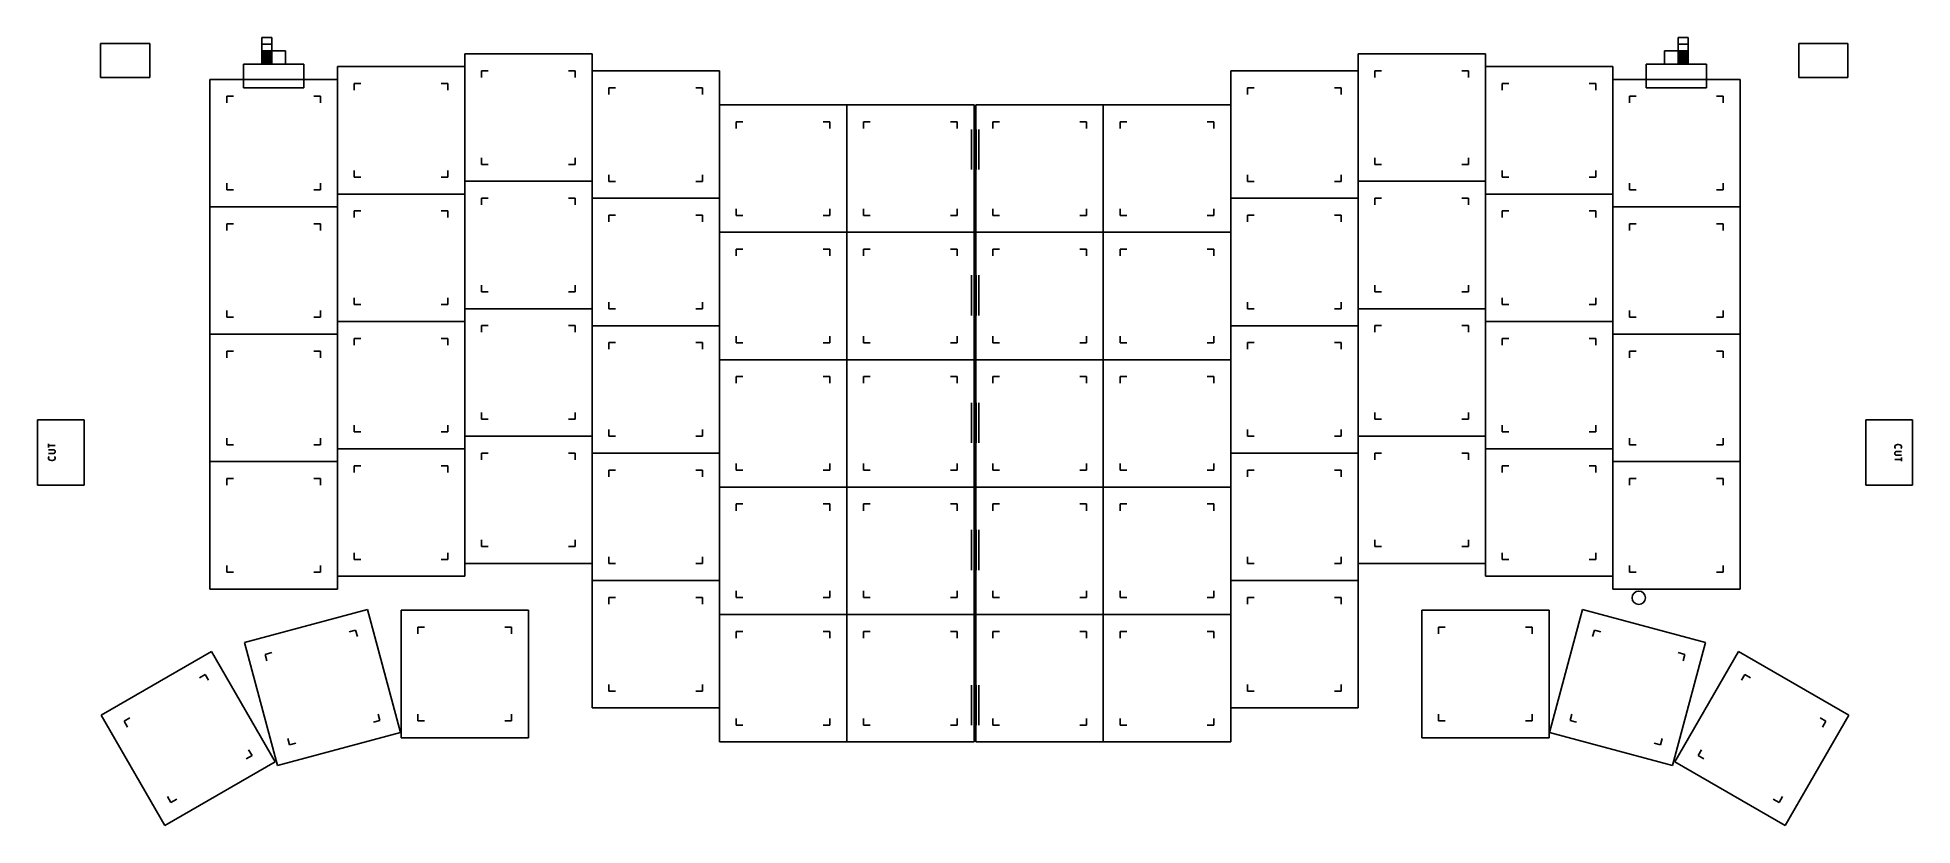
# Model space of a CAD drawing. Extents: x 68 to 349, y -169 to -52.
import ezdxf

# ---------------------------------------------------------------- set-up
doc = ezdxf.new("R2010")
doc.units = 0
doc.layers.add('BLACK', color=7, linetype='CONTINUOUS')

msp = doc.modelspace()

# ---------------------------------------------------------------- linework, layer by layer
at = {"layer": 'BLACK', "linetype": 'CONTINUOUS'}
for p, q in [((77.7414, -57.5597), (77.7414, -52.4797)), ((77.7414, -52.4797), (85.1074, -52.4797)), ((85.1074, -52.4797), (85.1074, -57.5597)), ((101.907, -52.6), (101.907, -51.6)), ((101.907, -51.6), (103.407, -51.6)), ((101.907, -53.6), (101.907, -52.6)), ((101.907, -52.6), (103.407, -52.6)), ((103.407, -52.6), (103.407, -51.6)), ((103.407, -53.6), (103.407, -52.6)), ((313.746, -52.6), (313.746, -51.6)), ((315.246, -51.6), (313.746, -51.6)), ((315.246, -52.6), (313.746, -52.6)), ((313.746, -53.6), (313.746, -52.6)), ((315.246, -52.6), (315.246, -51.6)), ((315.246, -53.6), (315.246, -52.6)), ((331.793, -52.4797), (339.159, -52.4797)), ((331.793, -57.5597), (331.793, -52.4797)), ((339.159, -52.4797), (339.159, -57.5597)), ((108.157, -55.6), (99.1574, -55.6)), ((99.1574, -55.6), (99.1574, -59.1)), ((105.407, -53.6), (101.907, -53.6)), ((101.907, -53.6), (101.907, -55.6)), ((101.907, -55.6), (105.407, -55.6)), ((102.007, -53.6), (102.007, -55.6)), ((102.107, -53.6), (102.107, -55.6)), ((102.207, -53.6), (102.207, -55.6)), ((102.307, -53.6), (102.307, -55.6)), ((102.407, -53.6), (102.407, -55.6)), ((102.507, -53.6), (102.507, -55.6)), ((102.607, -53.6), (102.607, -55.6)), ((102.707, -53.6), (102.707, -55.6)), ((102.807, -53.6), (102.807, -55.6)), ((102.907, -53.6), (102.907, -55.6)), ((103.007, -53.6), (103.007, -55.6)), ((103.107, -53.6), (103.107, -55.6)), ((103.207, -53.6), (103.207, -55.6)), ((103.307, -53.6), (103.307, -55.6)), ((103.407, -53.6), (103.407, -55.6)), ((105.407, -53.6), (105.407, -55.6)), ((108.157, -55.6), (108.157, -59.1)), ((113.182, -55.9562), (132.232, -55.9562)), ((113.182, -75.0062), (113.182, -55.9562)), ((132.232, -54.0512), (151.282, -54.0512)), ((132.232, -73.1012), (132.232, -54.0512)), ((132.232, -55.9562), (132.232, -75.0062)), ((151.282, -54.0512), (151.282, -73.1012)), ((265.872, -54.0512), (284.922, -54.0512)), ((265.872, -73.1012), (265.872, -54.0512)), ((284.922, -54.0512), (284.922, -73.1012)), ((284.922, -55.9562), (303.972, -55.9562)), ((284.922, -75.0062), (284.922, -55.9562)), ((303.972, -55.9562), (303.972, -75.0062)), ((308.996, -55.6), (317.996, -55.6)), ((308.996, -55.6), (308.996, -59.1)), ((311.746, -53.6), (315.246, -53.6)), ((311.746, -53.6), (311.746, -55.6)), ((315.246, -55.6), (311.746, -55.6)), ((313.746, -53.6), (313.746, -55.6)), ((313.846, -53.6), (313.846, -55.6)), ((313.946, -53.6), (313.946, -55.6)), ((314.046, -53.6), (314.046, -55.6)), ((314.146, -53.6), (314.146, -55.6)), ((314.246, -53.6), (314.246, -55.6)), ((314.346, -53.6), (314.346, -55.6)), ((314.446, -53.6), (314.446, -55.6)), ((314.546, -53.6), (314.546, -55.6)), ((314.646, -53.6), (314.646, -55.6)), ((314.746, -53.6), (314.746, -55.6)), ((314.846, -53.6), (314.846, -55.6)), ((314.946, -53.6), (314.946, -55.6)), ((315.046, -53.6), (315.046, -55.6)), ((315.146, -53.6), (315.146, -55.6)), ((315.246, -53.6), (315.246, -55.6)), ((317.996, -55.6), (317.996, -59.1)), ((85.1074, -57.5597), (77.7414, -57.5597)), ((94.1324, -57.8612), (113.182, -57.8612)), ((94.1324, -76.9112), (94.1324, -57.8612)), ((113.182, -57.8612), (113.182, -76.9112)), ((115.707, -59.4812), (115.707, -58.4812)), ((115.707, -58.4812), (116.707, -58.4812)), ((129.707, -58.4812), (128.707, -58.4812)), ((129.707, -58.4812), (129.707, -59.4812)), ((134.757, -57.5762), (134.757, -56.5762)), ((134.757, -56.5762), (135.757, -56.5762)), ((148.757, -56.5762), (147.757, -56.5762)), ((148.757, -56.5762), (148.757, -57.5762)), ((151.282, -56.5912), (170.332, -56.5912)), ((151.282, -75.6412), (151.282, -56.5912)), ((170.332, -56.5912), (170.332, -75.6412)), ((246.822, -56.5912), (265.872, -56.5912)), ((246.822, -75.6412), (246.822, -56.5912)), ((265.872, -56.5912), (265.872, -75.6412)), ((268.397, -57.5762), (268.397, -56.5762)), ((268.397, -56.5762), (269.397, -56.5762)), ((282.397, -56.5762), (281.397, -56.5762)), ((282.397, -56.5762), (282.397, -57.5762)), ((287.447, -59.4812), (287.447, -58.4812)), ((287.447, -58.4812), (288.447, -58.4812)), ((301.447, -58.4812), (300.447, -58.4812)), ((301.447, -58.4812), (301.447, -59.4812)), ((303.972, -57.8612), (323.022, -57.8612)), ((303.972, -76.9112), (303.972, -57.8612)), ((323.022, -57.8612), (323.022, -76.9112)), ((339.159, -57.5597), (331.793, -57.5597)), ((96.6574, -61.3862), (96.6574, -60.3862)), ((96.6574, -60.3862), (97.6574, -60.3862)), ((99.1574, -59.1), (108.157, -59.1)), ((110.657, -60.3862), (109.657, -60.3862)), ((110.657, -60.3862), (110.657, -61.3862)), ((153.807, -60.1162), (153.807, -59.1162)), ((153.807, -59.1162), (154.807, -59.1162)), ((167.807, -59.1162), (166.807, -59.1162)), ((167.807, -59.1162), (167.807, -60.1162)), ((170.332, -61.6712), (189.382, -61.6712)), ((170.332, -80.7212), (170.332, -61.6712)), ((189.382, -61.6712), (208.432, -61.6712)), ((189.382, -80.7212), (189.382, -61.6712)), ((189.382, -61.6712), (189.382, -80.7212)), ((208.432, -61.6712), (208.432, -80.7212)), ((208.722, -61.6712), (227.772, -61.6712)), ((208.722, -80.7212), (208.722, -61.6712)), ((227.772, -61.6712), (227.772, -80.7212)), ((227.772, -61.6712), (246.822, -61.6712)), ((227.772, -80.7212), (227.772, -61.6712)), ((246.822, -61.6712), (246.822, -80.7212)), ((249.347, -60.1162), (249.347, -59.1162)), ((249.347, -59.1162), (250.347, -59.1162)), ((263.347, -59.1162), (262.347, -59.1162)), ((263.347, -59.1162), (263.347, -60.1162)), ((306.497, -61.3862), (306.497, -60.3862)), ((306.497, -60.3862), (307.497, -60.3862)), ((317.996, -59.1), (308.996, -59.1)), ((320.497, -60.3862), (319.497, -60.3862)), ((320.497, -60.3862), (320.497, -61.3862)), ((172.857, -65.1962), (172.857, -64.1962)), ((172.857, -64.1962), (173.857, -64.1962)), ((186.857, -64.1962), (185.857, -64.1962)), ((186.857, -64.1962), (186.857, -65.1962)), ((191.907, -65.1962), (191.907, -64.1962)), ((191.907, -64.1962), (192.907, -64.1962)), ((205.907, -64.1962), (204.907, -64.1962)), ((205.907, -64.1962), (205.907, -65.1962)), ((211.247, -65.1962), (211.247, -64.1962)), ((211.247, -64.1962), (212.247, -64.1962)), ((225.247, -64.1962), (224.247, -64.1962)), ((225.247, -64.1962), (225.247, -65.1962)), ((230.297, -65.1962), (230.297, -64.1962)), ((230.297, -64.1962), (231.297, -64.1962)), ((244.297, -64.1962), (243.297, -64.1962)), ((244.297, -64.1962), (244.297, -65.1962)), ((208.027, -71.3514), (208.027, -65.3514)), ((208.427, -71.3514), (208.427, -65.3514)), ((208.727, -71.3514), (208.727, -65.3514)), ((209.127, -71.3514), (209.127, -65.3514)), ((134.757, -69.5762), (134.757, -70.5762)), ((148.757, -70.5762), (148.757, -69.5762)), ((268.397, -69.5762), (268.397, -70.5762)), ((282.397, -70.5762), (282.397, -69.5762)), ((115.707, -71.4812), (115.707, -72.4812)), ((115.707, -72.4812), (116.707, -72.4812)), ((128.707, -72.4812), (129.707, -72.4812)), ((129.707, -72.4812), (129.707, -71.4812)), ((134.757, -70.5762), (135.757, -70.5762)), ((147.757, -70.5762), (148.757, -70.5762)), ((153.807, -72.1162), (153.807, -73.1162)), ((167.807, -73.1162), (167.807, -72.1162)), ((249.347, -72.1162), (249.347, -73.1162)), ((263.347, -73.1162), (263.347, -72.1162)), ((268.397, -70.5762), (269.397, -70.5762)), ((281.397, -70.5762), (282.397, -70.5762)), ((287.447, -71.4812), (287.447, -72.4812)), ((287.447, -72.4812), (288.447, -72.4812)), ((300.447, -72.4812), (301.447, -72.4812)), ((301.447, -72.4812), (301.447, -71.4812)), ((96.6574, -73.3862), (96.6574, -74.3862)), ((96.6574, -74.3862), (97.6574, -74.3862)), ((109.657, -74.3862), (110.657, -74.3862)), ((110.657, -74.3862), (110.657, -73.3862)), ((132.232, -75.0062), (113.182, -75.0062)), ((113.182, -75.0062), (132.232, -75.0062)), ((113.182, -94.0562), (113.182, -75.0062)), ((151.282, -73.1012), (132.232, -73.1012)), ((132.232, -73.1012), (151.282, -73.1012)), ((132.232, -92.1512), (132.232, -73.1012)), ((132.232, -75.0062), (132.232, -94.0562)), ((134.757, -76.6262), (134.757, -75.6262)), ((134.757, -75.6262), (135.757, -75.6262)), ((148.757, -75.6262), (147.757, -75.6262)), ((148.757, -75.6262), (148.757, -76.6262)), ((151.282, -73.1012), (151.282, -92.1512)), ((170.332, -75.6412), (151.282, -75.6412)), ((151.282, -75.6412), (170.332, -75.6412)), ((151.282, -94.6912), (151.282, -75.6412)), ((153.807, -73.1162), (154.807, -73.1162)), ((166.807, -73.1162), (167.807, -73.1162)), ((170.332, -75.6412), (170.332, -94.6912)), ((265.872, -75.6412), (246.822, -75.6412)), ((246.822, -75.6412), (265.872, -75.6412)), ((246.822, -94.6912), (246.822, -75.6412)), ((249.347, -73.1162), (250.347, -73.1162)), ((262.347, -73.1162), (263.347, -73.1162)), ((284.922, -73.1012), (265.872, -73.1012)), ((265.872, -73.1012), (284.922, -73.1012)), ((265.872, -92.1512), (265.872, -73.1012)), ((265.872, -75.6412), (265.872, -94.6912)), ((268.397, -76.6262), (268.397, -75.6262)), ((268.397, -75.6262), (269.397, -75.6262)), ((282.397, -75.6262), (281.397, -75.6262)), ((282.397, -75.6262), (282.397, -76.6262)), ((284.922, -73.1012), (284.922, -92.1512)), ((303.972, -75.0062), (284.922, -75.0062)), ((284.922, -75.0062), (303.972, -75.0062)), ((284.922, -94.0562), (284.922, -75.0062)), ((303.972, -75.0062), (303.972, -94.0562)), ((306.497, -73.3862), (306.497, -74.3862)), ((306.497, -74.3862), (307.497, -74.3862)), ((319.497, -74.3862), (320.497, -74.3862)), ((320.497, -74.3862), (320.497, -73.3862)), ((113.182, -76.9112), (94.1324, -76.9112)), ((94.1324, -76.9112), (113.182, -76.9112)), ((94.1324, -95.9612), (94.1324, -76.9112)), ((113.182, -76.9112), (113.182, -95.9612)), ((115.707, -78.5312), (115.707, -77.5312)), ((115.707, -77.5312), (116.707, -77.5312)), ((129.707, -77.5312), (128.707, -77.5312)), ((129.707, -77.5312), (129.707, -78.5312)), ((153.807, -79.1662), (153.807, -78.1662)), ((153.807, -78.1662), (154.807, -78.1662)), ((167.807, -78.1662), (166.807, -78.1662)), ((167.807, -78.1662), (167.807, -79.1662)), ((172.857, -77.1962), (172.857, -78.1962)), ((172.857, -78.1962), (173.857, -78.1962)), ((185.857, -78.1962), (186.857, -78.1962)), ((186.857, -78.1962), (186.857, -77.1962)), ((191.907, -77.1962), (191.907, -78.1962)), ((191.907, -78.1962), (192.907, -78.1962)), ((204.907, -78.1962), (205.907, -78.1962)), ((205.907, -78.1962), (205.907, -77.1962)), ((211.247, -77.1962), (211.247, -78.1962)), ((211.247, -78.1962), (212.247, -78.1962)), ((224.247, -78.1962), (225.247, -78.1962)), ((225.247, -78.1962), (225.247, -77.1962)), ((230.297, -77.1962), (230.297, -78.1962)), ((230.297, -78.1962), (231.297, -78.1962)), ((243.297, -78.1962), (244.297, -78.1962)), ((244.297, -78.1962), (244.297, -77.1962)), ((249.347, -79.1662), (249.347, -78.1662)), ((249.347, -78.1662), (250.347, -78.1662)), ((263.347, -78.1662), (262.347, -78.1662)), ((263.347, -78.1662), (263.347, -79.1662)), ((287.447, -78.5312), (287.447, -77.5312)), ((287.447, -77.5312), (288.447, -77.5312)), ((301.447, -77.5312), (300.447, -77.5312)), ((301.447, -77.5312), (301.447, -78.5312)), ((303.972, -76.9112), (323.022, -76.9112)), ((303.972, -95.9612), (303.972, -76.9112)), ((323.022, -76.9112), (303.972, -76.9112)), ((323.022, -76.9112), (323.022, -95.9612)), ((96.6574, -80.4362), (96.6574, -79.4362)), ((96.6574, -79.4362), (97.6574, -79.4362)), ((110.657, -79.4362), (109.657, -79.4362)), ((110.657, -79.4362), (110.657, -80.4362)), ((189.382, -80.7212), (170.332, -80.7212)), ((170.332, -80.7212), (189.382, -80.7212)), ((170.332, -99.7712), (170.332, -80.7212)), ((208.432, -80.7212), (189.382, -80.7212)), ((189.382, -80.7212), (208.432, -80.7212)), ((189.382, -99.7712), (189.382, -80.7212)), ((189.382, -80.7212), (189.382, -99.7712)), ((208.432, -80.7212), (208.432, -99.7712)), ((227.772, -80.7212), (208.722, -80.7212)), ((208.722, -80.7212), (227.772, -80.7212)), ((208.722, -99.7712), (208.722, -80.7212)), ((227.772, -80.7212), (227.772, -99.7712)), ((227.772, -80.7212), (246.822, -80.7212)), ((227.772, -99.7712), (227.772, -80.7212)), ((246.822, -80.7212), (227.772, -80.7212)), ((246.822, -80.7212), (246.822, -99.7712)), ((306.497, -80.4362), (306.497, -79.4362)), ((306.497, -79.4362), (307.497, -79.4362)), ((320.497, -79.4362), (319.497, -79.4362)), ((320.497, -79.4362), (320.497, -80.4362)), ((172.857, -84.2462), (172.857, -83.2462)), ((172.857, -83.2462), (173.857, -83.2462)), ((186.857, -83.2462), (185.857, -83.2462)), ((186.857, -83.2462), (186.857, -84.2462)), ((191.907, -84.2462), (191.907, -83.2462)), ((191.907, -83.2462), (192.907, -83.2462)), ((205.907, -83.2462), (204.907, -83.2462)), ((205.907, -83.2462), (205.907, -84.2462)), ((211.247, -84.2462), (211.247, -83.2462)), ((211.247, -83.2462), (212.247, -83.2462)), ((225.247, -83.2462), (224.247, -83.2462)), ((225.247, -83.2462), (225.247, -84.2462)), ((230.297, -84.2462), (230.297, -83.2462)), ((230.297, -83.2462), (231.297, -83.2462)), ((244.297, -83.2462), (243.297, -83.2462)), ((244.297, -83.2462), (244.297, -84.2462)), ((134.757, -88.6262), (134.757, -89.6262)), ((134.757, -89.6262), (135.757, -89.6262)), ((147.757, -89.6262), (148.757, -89.6262)), ((148.757, -89.6262), (148.757, -88.6262)), ((208.027, -93.1446), (208.027, -87.1446)), ((208.427, -93.1446), (208.427, -87.1446)), ((208.727, -93.1446), (208.727, -87.1446)), ((209.127, -93.1446), (209.127, -87.1446)), ((268.397, -88.6262), (268.397, -89.6262)), ((268.397, -89.6262), (269.397, -89.6262)), ((281.397, -89.6262), (282.397, -89.6262)), ((282.397, -89.6262), (282.397, -88.6262)), ((96.6574, -92.4362), (96.6574, -93.4362)), ((110.657, -93.4362), (110.657, -92.4362)), ((115.707, -90.5312), (115.707, -91.5312)), ((115.707, -91.5312), (116.707, -91.5312)), ((128.707, -91.5312), (129.707, -91.5312)), ((129.707, -91.5312), (129.707, -90.5312)), ((151.282, -92.1512), (132.232, -92.1512)), ((132.232, -92.1512), (151.282, -92.1512)), ((132.232, -111.201), (132.232, -92.1512)), ((151.282, -92.1512), (151.282, -111.201)), ((153.807, -91.1662), (153.807, -92.1662)), ((153.807, -92.1662), (154.807, -92.1662)), ((166.807, -92.1662), (167.807, -92.1662)), ((167.807, -92.1662), (167.807, -91.1662)), ((249.347, -91.1662), (249.347, -92.1662)), ((249.347, -92.1662), (250.347, -92.1662)), ((262.347, -92.1662), (263.347, -92.1662)), ((263.347, -92.1662), (263.347, -91.1662)), ((284.922, -92.1512), (265.872, -92.1512)), ((265.872, -92.1512), (284.922, -92.1512)), ((265.872, -111.201), (265.872, -92.1512)), ((284.922, -92.1512), (284.922, -111.201)), ((287.447, -90.5312), (287.447, -91.5312)), ((287.447, -91.5312), (288.447, -91.5312)), ((300.447, -91.5312), (301.447, -91.5312)), ((301.447, -91.5312), (301.447, -90.5312)), ((306.497, -92.4362), (306.497, -93.4362)), ((320.497, -93.4362), (320.497, -92.4362)), ((96.6574, -93.4362), (97.6574, -93.4362)), ((109.657, -93.4362), (110.657, -93.4362)), ((132.232, -94.0562), (113.182, -94.0562)), ((113.182, -94.0562), (132.232, -94.0562)), ((113.182, -113.106), (113.182, -94.0562)), ((132.232, -94.0562), (132.232, -113.106)), ((134.757, -95.6762), (134.757, -94.6762)), ((134.757, -94.6762), (135.757, -94.6762)), ((148.757, -94.6762), (147.757, -94.6762)), ((148.757, -94.6762), (148.757, -95.6762)), ((151.282, -94.6912), (170.332, -94.6912)), ((151.282, -113.741), (151.282, -94.6912)), ((170.332, -94.6912), (151.282, -94.6912)), ((170.332, -94.6912), (170.332, -113.741)), ((265.872, -94.6912), (246.822, -94.6912)), ((246.822, -94.6912), (265.872, -94.6912)), ((246.822, -113.741), (246.822, -94.6912)), ((265.872, -94.6912), (265.872, -113.741)), ((268.397, -95.6762), (268.397, -94.6762)), ((268.397, -94.6762), (269.397, -94.6762)), ((282.397, -94.6762), (281.397, -94.6762)), ((282.397, -94.6762), (282.397, -95.6762)), ((303.972, -94.0562), (284.922, -94.0562)), ((284.922, -94.0562), (303.972, -94.0562)), ((284.922, -113.106), (284.922, -94.0562)), ((303.972, -94.0562), (303.972, -113.106)), ((306.497, -93.4362), (307.497, -93.4362)), ((319.497, -93.4362), (320.497, -93.4362)), ((113.182, -95.9612), (94.1324, -95.9612)), ((94.1324, -95.9612), (113.182, -95.9612)), ((94.1324, -115.011), (94.1324, -95.9612)), ((113.182, -95.9612), (113.182, -115.011)), ((115.707, -97.5812), (115.707, -96.5812)), ((115.707, -96.5812), (116.707, -96.5812)), ((129.707, -96.5812), (128.707, -96.5812)), ((129.707, -96.5812), (129.707, -97.5812)), ((153.807, -98.2162), (153.807, -97.2162)), ((153.807, -97.2162), (154.807, -97.2162)), ((167.807, -97.2162), (166.807, -97.2162)), ((167.807, -97.2162), (167.807, -98.2162)), ((172.857, -96.2462), (172.857, -97.2462)), ((172.857, -97.2462), (173.857, -97.2462)), ((185.857, -97.2462), (186.857, -97.2462)), ((186.857, -97.2462), (186.857, -96.2462)), ((191.907, -96.2462), (191.907, -97.2462)), ((191.907, -97.2462), (192.907, -97.2462)), ((204.907, -97.2462), (205.907, -97.2462)), ((205.907, -97.2462), (205.907, -96.2462)), ((211.247, -96.2462), (211.247, -97.2462)), ((211.247, -97.2462), (212.247, -97.2462)), ((224.247, -97.2462), (225.247, -97.2462)), ((225.247, -97.2462), (225.247, -96.2462)), ((230.297, -96.2462), (230.297, -97.2462)), ((230.297, -97.2462), (231.297, -97.2462)), ((243.297, -97.2462), (244.297, -97.2462)), ((244.297, -97.2462), (244.297, -96.2462)), ((249.347, -98.2162), (249.347, -97.2162)), ((249.347, -97.2162), (250.347, -97.2162)), ((263.347, -97.2162), (262.347, -97.2162)), ((263.347, -97.2162), (263.347, -98.2162)), ((287.447, -97.5812), (287.447, -96.5812)), ((287.447, -96.5812), (288.447, -96.5812)), ((301.447, -96.5812), (300.447, -96.5812)), ((301.447, -96.5812), (301.447, -97.5812)), ((323.022, -95.9612), (303.972, -95.9612)), ((303.972, -95.9612), (323.022, -95.9612)), ((303.972, -115.011), (303.972, -95.9612)), ((323.022, -95.9612), (323.022, -115.011)), ((96.6574, -99.4862), (96.6574, -98.4862)), ((96.6574, -98.4862), (97.6574, -98.4862)), ((110.657, -98.4862), (109.657, -98.4862)), ((110.657, -98.4862), (110.657, -99.4862)), ((189.382, -99.7712), (170.332, -99.7712)), ((170.332, -99.7712), (189.382, -99.7712)), ((170.332, -118.821), (170.332, -99.7712)), ((208.432, -99.7712), (189.382, -99.7712)), ((189.382, -99.7712), (208.432, -99.7712)), ((189.382, -118.821), (189.382, -99.7712)), ((189.382, -99.7712), (189.382, -118.821)), ((208.432, -99.7712), (208.432, -118.821)), ((227.772, -99.7712), (208.722, -99.7712)), ((208.722, -99.7712), (227.772, -99.7712)), ((208.722, -118.821), (208.722, -99.7712)), ((227.772, -99.7712), (227.772, -118.821)), ((246.822, -99.7712), (227.772, -99.7712)), ((227.772, -99.7712), (246.822, -99.7712)), ((227.772, -118.821), (227.772, -99.7712)), ((246.822, -99.7712), (246.822, -118.821)), ((306.497, -99.4862), (306.497, -98.4862)), ((306.497, -98.4862), (307.497, -98.4862)), ((320.497, -98.4862), (319.497, -98.4862)), ((320.497, -98.4862), (320.497, -99.4862)), ((172.857, -103.296), (172.857, -102.296)), ((172.857, -102.296), (173.857, -102.296)), ((186.857, -102.296), (185.857, -102.296)), ((186.857, -102.296), (186.857, -103.296)), ((191.907, -103.296), (191.907, -102.296)), ((191.907, -102.296), (192.907, -102.296)), ((205.907, -102.296), (204.907, -102.296)), ((205.907, -102.296), (205.907, -103.296)), ((211.247, -103.296), (211.247, -102.296)), ((211.247, -102.296), (212.247, -102.296)), ((225.247, -102.296), (224.247, -102.296)), ((225.247, -102.296), (225.247, -103.296)), ((230.297, -103.296), (230.297, -102.296)), ((230.297, -102.296), (231.297, -102.296)), ((244.297, -102.296), (243.297, -102.296)), ((244.297, -102.296), (244.297, -103.296)), ((208.027, -112.22), (208.027, -106.22)), ((208.427, -112.22), (208.427, -106.22)), ((208.727, -112.22), (208.727, -106.22)), ((209.127, -112.22), (209.127, -106.22)), ((68.3276, -108.748), (68.3276, -118.548)), ((68.3276, -108.748), (75.3276, -108.748)), ((75.3276, -108.748), (75.3276, -118.548)), ((134.757, -107.676), (134.757, -108.676)), ((134.757, -108.676), (135.757, -108.676)), ((147.757, -108.676), (148.757, -108.676)), ((148.757, -108.676), (148.757, -107.676)), ((268.397, -107.676), (268.397, -108.676)), ((268.397, -108.676), (269.397, -108.676)), ((281.397, -108.676), (282.397, -108.676)), ((282.397, -108.676), (282.397, -107.676)), ((341.822, -118.548), (341.822, -108.748)), ((348.822, -108.748), (341.822, -108.748)), ((348.822, -118.548), (348.822, -108.748)), ((96.6574, -111.486), (96.6574, -112.486)), ((110.657, -112.486), (110.657, -111.486)), ((115.707, -109.581), (115.707, -110.581)), ((115.707, -110.581), (116.707, -110.581)), ((128.707, -110.581), (129.707, -110.581)), ((129.707, -110.581), (129.707, -109.581)), ((132.232, -111.201), (151.282, -111.201)), ((132.232, -130.251), (132.232, -111.201)), ((151.282, -111.201), (132.232, -111.201)), ((151.282, -111.201), (151.282, -130.251)), ((153.807, -110.216), (153.807, -111.216)), ((153.807, -111.216), (154.807, -111.216)), ((166.807, -111.216), (167.807, -111.216)), ((167.807, -111.216), (167.807, -110.216)), ((249.347, -110.216), (249.347, -111.216)), ((249.347, -111.216), (250.347, -111.216)), ((262.347, -111.216), (263.347, -111.216)), ((263.347, -111.216), (263.347, -110.216)), ((265.872, -111.201), (284.922, -111.201)), ((265.872, -130.251), (265.872, -111.201)), ((284.922, -111.201), (265.872, -111.201)), ((284.922, -111.201), (284.922, -130.251)), ((287.447, -109.581), (287.447, -110.581)), ((287.447, -110.581), (288.447, -110.581)), ((300.447, -110.581), (301.447, -110.581)), ((301.447, -110.581), (301.447, -109.581)), ((306.497, -111.486), (306.497, -112.486)), ((320.497, -112.486), (320.497, -111.486)), ((69.98, -112.91), (69.98, -112.339)), ((70.98, -112.625), (69.98, -112.625)), ((70.7895, -113.244), (69.98, -113.244)), ((69.98, -113.815), (70.7895, -113.815)), ((69.98, -114.434), (70.0276, -114.291)), ((69.98, -114.529), (69.98, -114.434)), ((70.0276, -114.672), (69.98, -114.529)), ((70.0276, -114.291), (70.0752, -114.244)), ((70.1228, -114.767), (70.0276, -114.672)), ((70.2181, -114.815), (70.1228, -114.767)), ((70.4086, -114.863), (70.2181, -114.815)), ((70.5514, -114.863), (70.4086, -114.863)), ((70.7419, -114.815), (70.5514, -114.863)), ((70.8371, -114.767), (70.7419, -114.815)), ((70.8847, -113.291), (70.7895, -113.244)), ((70.7895, -113.815), (70.8847, -113.767)), ((70.9324, -114.672), (70.8371, -114.767)), ((70.9324, -113.339), (70.8847, -113.291)), ((70.8847, -113.767), (70.9324, -113.72)), ((70.8847, -114.244), (70.9324, -114.291)), ((70.98, -113.434), (70.9324, -113.339)), ((70.9324, -113.72), (70.98, -113.625)), ((70.9324, -114.291), (70.98, -114.434)), ((70.98, -114.529), (70.9324, -114.672)), ((70.98, -113.625), (70.98, -113.434)), ((70.98, -114.434), (70.98, -114.529)), ((96.6574, -112.486), (97.6574, -112.486)), ((109.657, -112.486), (110.657, -112.486)), ((132.232, -113.106), (113.182, -113.106)), ((113.182, -113.106), (132.232, -113.106)), ((113.182, -132.156), (113.182, -113.106)), ((132.232, -113.106), (132.232, -132.156)), ((134.757, -114.726), (134.757, -113.726)), ((134.757, -113.726), (135.757, -113.726)), ((148.757, -113.726), (147.757, -113.726)), ((148.757, -113.726), (148.757, -114.726)), ((170.332, -113.741), (151.282, -113.741)), ((151.282, -113.741), (170.332, -113.741)), ((151.282, -132.791), (151.282, -113.741)), ((170.332, -113.741), (170.332, -132.791)), ((246.822, -113.741), (265.872, -113.741)), ((246.822, -132.791), (246.822, -113.741)), ((265.872, -113.741), (246.822, -113.741)), ((265.872, -113.741), (265.872, -132.791)), ((268.397, -114.726), (268.397, -113.726)), ((268.397, -113.726), (269.397, -113.726)), ((282.397, -113.726), (281.397, -113.726)), ((282.397, -113.726), (282.397, -114.726)), ((303.972, -113.106), (284.922, -113.106)), ((284.922, -113.106), (303.972, -113.106)), ((284.922, -132.156), (284.922, -113.106)), ((303.972, -113.106), (303.972, -132.156)), ((306.497, -112.486), (307.497, -112.486)), ((319.497, -112.486), (320.497, -112.486)), ((346.169, -112.767), (346.217, -112.625)), ((346.169, -112.863), (346.169, -112.767)), ((346.217, -113.006), (346.169, -112.863)), ((346.217, -113.577), (346.169, -113.672)), ((346.169, -113.672), (346.169, -113.863)), ((346.169, -113.863), (346.217, -113.958)), ((346.169, -114.672), (347.169, -114.672)), ((346.217, -112.625), (346.312, -112.529)), ((346.264, -113.053), (346.217, -113.006)), ((346.264, -113.529), (346.217, -113.577)), ((346.217, -113.958), (346.264, -114.006)), ((346.36, -113.482), (346.264, -113.529)), ((346.264, -114.006), (346.36, -114.053)), ((346.312, -112.529), (346.407, -112.482)), ((347.169, -113.482), (346.36, -113.482)), ((346.36, -114.053), (347.169, -114.053)), ((346.407, -112.482), (346.598, -112.434)), ((346.598, -112.434), (346.741, -112.434)), ((346.741, -112.434), (346.931, -112.482)), ((346.931, -112.482), (347.026, -112.529)), ((347.026, -112.529), (347.122, -112.625)), ((347.122, -113.006), (347.074, -113.053)), ((347.122, -112.625), (347.169, -112.767)), ((347.169, -112.863), (347.122, -113.006)), ((347.169, -112.767), (347.169, -112.863)), ((347.169, -114.387), (347.169, -114.958)), ((113.182, -115.011), (94.1324, -115.011)), ((94.1324, -115.011), (113.182, -115.011)), ((94.1324, -134.061), (94.1324, -115.011)), ((96.6574, -118.536), (96.6574, -117.536)), ((96.6574, -117.536), (97.6574, -117.536)), ((110.657, -117.536), (109.657, -117.536)), ((110.657, -117.536), (110.657, -118.536)), ((113.182, -115.011), (113.182, -134.061)), ((115.707, -116.631), (115.707, -115.631)), ((115.707, -115.631), (116.707, -115.631)), ((129.707, -115.631), (128.707, -115.631)), ((129.707, -115.631), (129.707, -116.631)), ((153.807, -117.266), (153.807, -116.266)), ((153.807, -116.266), (154.807, -116.266)), ((167.807, -116.266), (166.807, -116.266)), ((167.807, -116.266), (167.807, -117.266)), ((172.857, -115.296), (172.857, -116.296)), ((172.857, -116.296), (173.857, -116.296)), ((185.857, -116.296), (186.857, -116.296)), ((186.857, -116.296), (186.857, -115.296)), ((191.907, -115.296), (191.907, -116.296)), ((191.907, -116.296), (192.907, -116.296)), ((204.907, -116.296), (205.907, -116.296)), ((205.907, -116.296), (205.907, -115.296)), ((211.247, -115.296), (211.247, -116.296)), ((211.247, -116.296), (212.247, -116.296)), ((224.247, -116.296), (225.247, -116.296)), ((225.247, -116.296), (225.247, -115.296)), ((230.297, -115.296), (230.297, -116.296)), ((230.297, -116.296), (231.297, -116.296)), ((243.297, -116.296), (244.297, -116.296)), ((244.297, -116.296), (244.297, -115.296)), ((249.347, -117.266), (249.347, -116.266)), ((249.347, -116.266), (250.347, -116.266)), ((263.347, -116.266), (262.347, -116.266)), ((263.347, -116.266), (263.347, -117.266)), ((287.447, -116.631), (287.447, -115.631)), ((287.447, -115.631), (288.447, -115.631)), ((301.447, -115.631), (300.447, -115.631)), ((301.447, -115.631), (301.447, -116.631)), ((303.972, -115.011), (323.022, -115.011)), ((303.972, -134.061), (303.972, -115.011)), ((323.022, -115.011), (303.972, -115.011)), ((306.497, -118.536), (306.497, -117.536)), ((306.497, -117.536), (307.497, -117.536)), ((320.497, -117.536), (319.497, -117.536)), ((320.497, -117.536), (320.497, -118.536)), ((323.022, -115.011), (323.022, -134.061)), ((68.3276, -118.548), (75.3276, -118.548)), ((189.382, -118.821), (170.332, -118.821)), ((170.332, -118.821), (189.382, -118.821)), ((170.332, -137.871), (170.332, -118.821)), ((208.432, -118.821), (189.382, -118.821)), ((189.382, -118.821), (208.432, -118.821)), ((189.382, -137.871), (189.382, -118.821)), ((189.382, -118.821), (189.382, -137.871)), ((208.432, -118.821), (208.432, -137.871)), ((227.772, -118.821), (208.722, -118.821)), ((208.722, -118.821), (227.772, -118.821)), ((208.722, -137.871), (208.722, -118.821)), ((227.772, -118.821), (227.772, -137.871)), ((246.822, -118.821), (227.772, -118.821)), ((227.772, -118.821), (246.822, -118.821)), ((227.772, -137.871), (227.772, -118.821)), ((246.822, -118.821), (246.822, -137.871)), ((348.822, -118.548), (341.822, -118.548)), ((172.857, -122.346), (172.857, -121.346)), ((172.857, -121.346), (173.857, -121.346)), ((186.857, -121.346), (185.857, -121.346)), ((186.857, -121.346), (186.857, -122.346)), ((191.907, -122.346), (191.907, -121.346)), ((191.907, -121.346), (192.907, -121.346)), ((205.907, -121.346), (204.907, -121.346)), ((205.907, -121.346), (205.907, -122.346)), ((211.247, -122.346), (211.247, -121.346)), ((211.247, -121.346), (212.247, -121.346)), ((225.247, -121.346), (224.247, -121.346)), ((225.247, -121.346), (225.247, -122.346)), ((230.297, -122.346), (230.297, -121.346)), ((230.297, -121.346), (231.297, -121.346)), ((244.297, -121.346), (243.297, -121.346)), ((244.297, -121.346), (244.297, -122.346)), ((208.027, -131.219), (208.027, -125.219)), ((208.427, -131.219), (208.427, -125.219)), ((208.727, -131.219), (208.727, -125.219)), ((209.127, -131.219), (209.127, -125.219)), ((115.707, -128.631), (115.707, -129.631)), ((129.707, -129.631), (129.707, -128.631)), ((134.757, -126.726), (134.757, -127.726)), ((134.757, -127.726), (135.757, -127.726)), ((147.757, -127.726), (148.757, -127.726)), ((148.757, -127.726), (148.757, -126.726)), ((268.397, -126.726), (268.397, -127.726)), ((268.397, -127.726), (269.397, -127.726)), ((281.397, -127.726), (282.397, -127.726)), ((282.397, -127.726), (282.397, -126.726)), ((287.447, -128.631), (287.447, -129.631)), ((301.447, -129.631), (301.447, -128.631)), ((96.6574, -130.536), (96.6574, -131.536)), ((96.6574, -131.536), (97.6574, -131.536)), ((109.657, -131.536), (110.657, -131.536)), ((110.657, -131.536), (110.657, -130.536)), ((115.707, -129.631), (116.707, -129.631)), ((128.707, -129.631), (129.707, -129.631)), ((151.282, -130.251), (132.232, -130.251)), ((153.807, -129.266), (153.807, -130.266)), ((153.807, -130.266), (154.807, -130.266)), ((166.807, -130.266), (167.807, -130.266)), ((167.807, -130.266), (167.807, -129.266)), ((249.347, -129.266), (249.347, -130.266)), ((249.347, -130.266), (250.347, -130.266)), ((262.347, -130.266), (263.347, -130.266)), ((263.347, -130.266), (263.347, -129.266)), ((284.922, -130.251), (265.872, -130.251)), ((287.447, -129.631), (288.447, -129.631)), ((300.447, -129.631), (301.447, -129.631)), ((306.497, -130.536), (306.497, -131.536)), ((306.497, -131.536), (307.497, -131.536)), ((319.497, -131.536), (320.497, -131.536)), ((320.497, -131.536), (320.497, -130.536)), ((113.182, -134.061), (94.1324, -134.061)), ((132.232, -132.156), (113.182, -132.156)), ((151.282, -132.791), (170.332, -132.791)), ((151.282, -151.841), (151.282, -132.791)), ((170.332, -132.791), (151.282, -132.791)), ((170.332, -132.791), (170.332, -151.841)), ((172.857, -134.346), (172.857, -135.346)), ((186.857, -135.346), (186.857, -134.346)), ((191.907, -134.346), (191.907, -135.346)), ((205.907, -135.346), (205.907, -134.346)), ((211.247, -134.346), (211.247, -135.346)), ((225.247, -135.346), (225.247, -134.346)), ((230.297, -134.346), (230.297, -135.346)), ((244.297, -135.346), (244.297, -134.346)), ((265.872, -132.791), (246.822, -132.791)), ((246.822, -132.791), (265.872, -132.791)), ((246.822, -151.841), (246.822, -132.791)), ((265.872, -132.791), (265.872, -151.841)), ((303.972, -132.156), (284.922, -132.156)), ((323.022, -134.061), (303.972, -134.061)), ((99.3069, -142.045), (117.708, -137.115)), ((117.708, -137.115), (122.638, -155.516)), ((122.707, -137.236), (141.757, -137.236)), ((122.707, -156.286), (122.707, -137.236)), ((141.757, -137.236), (141.757, -156.286)), ((153.807, -136.316), (153.807, -135.316)), ((153.807, -135.316), (154.807, -135.316)), ((167.807, -135.316), (166.807, -135.316)), ((167.807, -135.316), (167.807, -136.316)), ((172.857, -135.346), (173.857, -135.346)), ((185.857, -135.346), (186.857, -135.346)), ((191.907, -135.346), (192.907, -135.346)), ((204.907, -135.346), (205.907, -135.346)), ((211.247, -135.346), (212.247, -135.346)), ((224.247, -135.346), (225.247, -135.346)), ((230.297, -135.346), (231.297, -135.346)), ((243.297, -135.346), (244.297, -135.346)), ((249.347, -136.316), (249.347, -135.316)), ((249.347, -135.316), (250.347, -135.316)), ((263.347, -135.316), (262.347, -135.316)), ((263.347, -135.316), (263.347, -136.316)), ((275.397, -137.236), (294.447, -137.236)), ((275.397, -156.286), (275.397, -137.236)), ((294.447, -137.236), (294.447, -156.286)), ((294.516, -155.516), (299.446, -137.115)), ((299.446, -137.115), (317.847, -142.045)), ((115.922, -140.207), (114.956, -140.466)), ((115.922, -140.207), (116.181, -141.173)), ((125.232, -140.761), (125.232, -139.761)), ((125.232, -139.761), (126.232, -139.761)), ((139.232, -139.761), (138.232, -139.761)), ((139.232, -139.761), (139.232, -140.761)), ((189.382, -137.871), (170.332, -137.871)), ((170.332, -137.871), (189.382, -137.871)), ((170.332, -156.921), (170.332, -137.871)), ((208.432, -137.871), (189.382, -137.871)), ((189.382, -137.871), (208.432, -137.871)), ((189.382, -156.921), (189.382, -137.871)), ((189.382, -137.871), (189.382, -156.921)), ((208.432, -137.871), (208.432, -156.921)), ((227.772, -137.871), (208.722, -137.871)), ((208.722, -137.871), (227.772, -137.871)), ((208.722, -156.921), (208.722, -137.871)), ((227.772, -137.871), (227.772, -156.921)), ((246.822, -137.871), (227.772, -137.871)), ((227.772, -137.871), (246.822, -137.871)), ((227.772, -156.921), (227.772, -137.871)), ((246.822, -137.871), (246.822, -156.921)), ((277.922, -140.761), (277.922, -139.761)), ((277.922, -139.761), (278.922, -139.761)), ((291.922, -139.761), (290.922, -139.761)), ((291.922, -139.761), (291.922, -140.761)), ((300.973, -141.173), (301.232, -140.207)), ((301.232, -140.207), (302.198, -140.466)), ((104.237, -160.446), (99.3069, -142.045)), ((172.857, -141.396), (172.857, -140.396)), ((172.857, -140.396), (173.857, -140.396)), ((186.857, -140.396), (185.857, -140.396)), ((186.857, -140.396), (186.857, -141.396)), ((191.907, -141.396), (191.907, -140.396)), ((191.907, -140.396), (192.907, -140.396)), ((205.907, -140.396), (204.907, -140.396)), ((205.907, -140.396), (205.907, -141.396)), ((211.247, -141.396), (211.247, -140.396)), ((211.247, -140.396), (212.247, -140.396)), ((225.247, -140.396), (224.247, -140.396)), ((225.247, -140.396), (225.247, -141.396)), ((230.297, -141.396), (230.297, -140.396)), ((230.297, -140.396), (231.297, -140.396)), ((244.297, -140.396), (243.297, -140.396)), ((244.297, -140.396), (244.297, -141.396)), ((317.847, -142.045), (312.917, -160.446)), ((77.8439, -152.917), (94.3417, -143.392)), ((94.3417, -143.392), (103.867, -159.89)), ((102.399, -143.831), (103.365, -143.572)), ((102.658, -144.797), (102.399, -143.831)), ((313.287, -159.89), (322.812, -143.392)), ((314.755, -143.831), (313.789, -143.572)), ((314.755, -143.831), (314.496, -144.797)), ((322.812, -143.392), (339.31, -152.917)), ((93.4175, -146.841), (92.5515, -147.341)), ((93.4175, -146.841), (93.9175, -147.707)), ((153.807, -148.316), (153.807, -149.316)), ((167.807, -149.316), (167.807, -148.316)), ((208.027, -154.432), (208.027, -148.432)), ((208.427, -154.432), (208.427, -148.432)), ((208.727, -154.432), (208.727, -148.432)), ((209.127, -154.432), (209.127, -148.432)), ((249.347, -148.316), (249.347, -149.316)), ((263.347, -149.316), (263.347, -148.316)), ((323.237, -147.707), (323.737, -146.841)), ((323.737, -146.841), (324.603, -147.341)), ((153.807, -149.316), (154.807, -149.316)), ((166.807, -149.316), (167.807, -149.316)), ((249.347, -149.316), (250.347, -149.316)), ((262.347, -149.316), (263.347, -149.316)), ((87.3689, -169.415), (77.8439, -152.917)), ((81.2931, -153.841), (82.1592, -153.341)), ((81.7931, -154.707), (81.2931, -153.841)), ((118.58, -153.989), (119.546, -153.73)), ((119.546, -153.73), (119.287, -152.764)), ((125.232, -152.761), (125.232, -153.761)), ((125.232, -153.761), (126.232, -153.761)), ((138.232, -153.761), (139.232, -153.761)), ((139.232, -153.761), (139.232, -152.761)), ((170.332, -151.841), (151.282, -151.841)), ((172.857, -153.396), (172.857, -154.396)), ((186.857, -154.396), (186.857, -153.396)), ((191.907, -153.396), (191.907, -154.396)), ((205.907, -154.396), (205.907, -153.396)), ((211.247, -153.396), (211.247, -154.396)), ((225.247, -154.396), (225.247, -153.396)), ((230.297, -153.396), (230.297, -154.396)), ((244.297, -154.396), (244.297, -153.396)), ((265.872, -151.841), (246.822, -151.841)), ((277.922, -152.761), (277.922, -153.761)), ((277.922, -153.761), (278.922, -153.761)), ((290.922, -153.761), (291.922, -153.761)), ((291.922, -153.761), (291.922, -152.761)), ((297.867, -152.764), (297.608, -153.73)), ((297.608, -153.73), (298.574, -153.989)), ((339.31, -152.917), (329.785, -169.415)), ((335.861, -153.841), (334.995, -153.341)), ((335.861, -153.841), (335.361, -154.707)), ((122.638, -155.516), (104.237, -160.446)), ((105.764, -156.388), (106.023, -157.354)), ((141.757, -156.286), (122.707, -156.286)), ((189.382, -156.921), (170.332, -156.921)), ((172.857, -154.396), (173.857, -154.396)), ((185.857, -154.396), (186.857, -154.396)), ((208.432, -156.921), (189.382, -156.921)), ((191.907, -154.396), (192.907, -154.396)), ((204.907, -154.396), (205.907, -154.396)), ((227.772, -156.921), (208.722, -156.921)), ((211.247, -154.396), (212.247, -154.396)), ((224.247, -154.396), (225.247, -154.396)), ((246.822, -156.921), (227.772, -156.921)), ((230.297, -154.396), (231.297, -154.396)), ((243.297, -154.396), (244.297, -154.396)), ((294.447, -156.286), (275.397, -156.286)), ((312.917, -160.446), (294.516, -155.516)), ((311.131, -157.354), (311.39, -156.388)), ((99.5515, -159.466), (100.417, -158.966)), ((100.417, -158.966), (99.9175, -158.1)), ((106.023, -157.354), (106.989, -157.095)), ((310.165, -157.095), (311.131, -157.354)), ((317.237, -158.1), (316.737, -158.966)), ((316.737, -158.966), (317.603, -159.466)), ((103.867, -159.89), (87.3689, -169.415)), ((329.785, -169.415), (313.287, -159.89)), ((87.7931, -165.1), (88.2931, -165.966)), ((88.2931, -165.966), (89.1592, -165.466)), ((327.995, -165.466), (328.861, -165.966)), ((328.861, -165.966), (329.361, -165.1))]:
    msp.add_line(p, q, dxfattribs=at)
at = {"layer": 'BLACK'}
msp.add_circle((307.874, -135.37), 1, dxfattribs=at)

doc.saveas('drawing.dxf')
